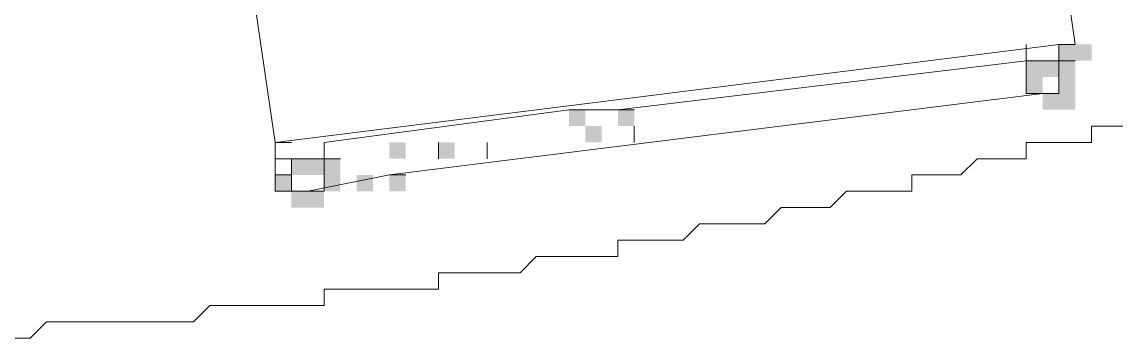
# Model space of a CAD drawing. Header units: millimetres. Extents: x 521 to 148073, y -17811 to 32040.
# Drawn here: x 142017 to 142582, y -16141 to -15978 of the extents above; entities that cross this region are included whole.
import ezdxf

# ---------------------------------------------------------------- set-up
doc = ezdxf.new("R2010")
doc.units = ezdxf.units.MM
doc.layers.add('PDF_Celobarevné výplně', color=7, linetype='Continuous')
doc.layers.add('PDF_Geometrie', color=7, linetype='Continuous', true_color=0xbdbdbd)

msp = doc.modelspace()

# ---------------------------------------------------------------- linework, layer by layer
at = {"layer": 'PDF_Celobarevné výplně', "lineweight": 18, "transparency": 33554559}
for points in [[(142552.54, -15989.48), (142552.54, -15997.92), (142560.97, -15989.48), (142560.97, -15997.92)], [(142560.97, -15989.48), (142560.97, -15997.92), (142569.41, -15989.48), (142569.41, -15997.92)], [(142535.67, -15997.92), (142535.67, -16006.35), (142544.11, -15997.92), (142544.11, -16006.35)], [(142544.11, -15997.92), (142544.11, -16006.35), (142552.54, -15997.92), (142552.54, -16006.35)], [(142544.11, -15997.92), (142544.11, -16006.35), (142552.54, -15997.92), (142552.54, -16006.35)], [(142552.54, -15997.92), (142552.54, -16006.35), (142560.97, -15997.92), (142560.97, -16006.35)], [(142552.54, -15997.92), (142552.54, -16006.35), (142560.97, -15997.92), (142560.97, -16006.35)], [(142535.67, -16006.35), (142535.67, -16014.78), (142544.11, -16006.35), (142544.11, -16014.78)], [(142552.54, -16006.35), (142552.54, -16014.78), (142560.97, -16006.35), (142560.97, -16014.78)], [(142552.54, -16006.35), (142552.54, -16014.78), (142560.97, -16006.35), (142560.97, -16014.78)], [(142544.11, -16014.78), (142544.11, -16023.22), (142552.54, -16014.78), (142552.54, -16023.22)], [(142544.11, -16014.78), (142544.11, -16023.22), (142552.54, -16014.78), (142552.54, -16023.22)], [(142552.54, -16014.78), (142552.54, -16023.22), (142560.97, -16014.78), (142560.97, -16023.22)], [(142299.54, -16023.22), (142299.54, -16031.65), (142307.97, -16023.22), (142307.97, -16031.65)], [(142324.84, -16023.22), (142324.84, -16031.65), (142333.27, -16023.22), (142333.27, -16031.65)], [(142307.97, -16031.65), (142307.97, -16040.08), (142316.41, -16031.65), (142316.41, -16040.08)], [(142206.77, -16040.08), (142206.77, -16048.52), (142215.21, -16040.08), (142215.21, -16048.52)], [(142232.07, -16040.08), (142232.07, -16048.52), (142240.51, -16040.08), (142240.51, -16048.52)], [(142232.07, -16040.08), (142232.07, -16048.52), (142240.51, -16040.08), (142240.51, -16048.52)], [(142156.17, -16048.52), (142156.17, -16056.95), (142164.61, -16048.52), (142164.61, -16056.95)], [(142164.61, -16048.52), (142164.61, -16056.95), (142173.04, -16048.52), (142173.04, -16056.95)], [(142164.61, -16048.52), (142164.61, -16056.95), (142173.04, -16048.52), (142173.04, -16056.95)], [(142173.04, -16048.52), (142173.04, -16056.95), (142181.47, -16048.52), (142181.47, -16056.95)], [(142147.74, -16056.95), (142147.74, -16065.38), (142156.17, -16056.95), (142156.17, -16065.38)], [(142173.04, -16056.95), (142173.04, -16065.38), (142181.47, -16056.95), (142181.47, -16065.38)], [(142189.91, -16056.95), (142189.91, -16065.38), (142198.34, -16056.95), (142198.34, -16065.38)], [(142206.77, -16056.95), (142206.77, -16065.38), (142215.21, -16056.95), (142215.21, -16065.38)], [(142156.17, -16065.38), (142156.17, -16073.82), (142164.61, -16065.38), (142164.61, -16073.82)], [(142156.17, -16065.38), (142156.17, -16073.82), (142164.61, -16065.38), (142164.61, -16073.82)], [(142164.61, -16065.38), (142164.61, -16073.82), (142173.04, -16065.38), (142173.04, -16073.82)], [(142164.61, -16065.38), (142164.61, -16073.82), (142173.04, -16065.38), (142173.04, -16073.82)], [(142164.61, -16065.38), (142164.61, -16073.82), (142173.04, -16065.38), (142173.04, -16073.82)], [(142164.61, -16065.38), (142164.61, -16073.82), (142173.04, -16065.38), (142173.04, -16073.82)]]:
    msp.add_solid(points, dxfattribs=at)
at = {"layer": 'PDF_Geometrie', "lineweight": 18}
for points in [[(142552.54, -15660.58), (142544.11, -15660.58), (142518.81, -15635.28), (142510.37, -15635.28), (142560.97, -15989.48), (142552.54, -15989.48), (142552.54, -15997.92), (142560.97, -15997.92)], [(142156.17, -16040.08), (142147.74, -16040.08), (142097.14, -15694.32), (142122.44, -15660.58), (142130.87, -15660.58)], [(142552.54, -15989.48), (142560.97, -15989.48), (142552.54, -15989.48), (142147.74, -16040.08), (142147.74, -16048.52), (142156.17, -16048.52)], [(142535.67, -15989.48), (142535.67, -15997.92), (142544.11, -15997.92), (142535.67, -15997.92), (142324.84, -16023.22)], [(142552.54, -15989.48), (142552.54, -15989.48)], [(142560.97, -15989.48), (142560.97, -15989.48)], [(142535.67, -15997.92), (142535.67, -15997.92)], [(142535.67, -15997.92), (142535.67, -15997.92)], [(142544.11, -15997.92), (142544.11, -15997.92)], [(142544.11, -15997.92), (142544.11, -15997.92)], [(142552.54, -15997.92), (142552.54, -15997.92)], [(142552.54, -15997.92), (142552.54, -15997.92)], [(142535.67, -16014.78), (142535.67, -16006.35)], [(142535.67, -16006.35), (142535.67, -16006.35)], [(142535.67, -16006.35), (142535.67, -16014.78)], [(142535.67, -16006.35), (142535.67, -16006.35)], [(142552.54, -16006.35), (142552.54, -16006.35)], [(142552.54, -16006.35), (142552.54, -16006.35)], [(142206.77, -16056.95), (142215.21, -16056.95), (142206.77, -16056.95), (142544.11, -16014.78), (142552.54, -16014.78)], [(142535.67, -16014.78), (142535.67, -16014.78)], [(142535.67, -16014.78), (142544.11, -16014.78)], [(142544.11, -16014.78), (142535.67, -16014.78)], [(142535.67, -16014.78), (142535.67, -16014.78)], [(142535.67, -16014.78), (142544.11, -16014.78)], [(142544.11, -16014.78), (142535.67, -16014.78)], [(142535.67, -16014.78), (142535.67, -16014.78)], [(142544.11, -16014.78), (142544.11, -16014.78)], [(142544.11, -16014.78), (142552.54, -16014.78)], [(142552.54, -16014.78), (142544.11, -16014.78)], [(142544.11, -16014.78), (142544.11, -16014.78)], [(142544.11, -16014.78), (142544.11, -16014.78)], [(142552.54, -16014.78), (142552.54, -16014.78)], [(142552.54, -16014.78), (142552.54, -16014.78)], [(142181.47, -16048.52), (142173.04, -16048.52), (142173.04, -16040.08), (142299.54, -16023.22), (142307.97, -16023.22)], [(142299.54, -16023.22), (142333.27, -16023.22)], [(142012.81, -16141.28), (142021.24, -16141.28), (142029.67, -16132.85), (142038.11, -16132.85), (142046.54, -16132.85), (142054.97, -16132.85), (142063.41, -16132.85), (142071.84, -16132.85), (142080.27, -16132.85), (142088.71, -16132.85), (142097.14, -16132.85), (142105.57, -16132.85), (142114.01, -16124.42), (142122.44, -16124.42), (142130.87, -16124.42), (142139.31, -16124.42), (142147.74, -16124.42), (142156.17, -16124.42), (142164.61, -16124.42), (142173.04, -16124.42), (142173.04, -16115.98), (142181.47, -16115.98), (142189.91, -16115.98), (142198.34, -16115.98), (142206.77, -16115.98), (142215.21, -16115.98), (142223.64, -16115.98), (142232.07, -16115.98), (142232.07, -16107.55), (142240.51, -16107.55), (142248.94, -16107.55), (142257.37, -16107.55), (142265.81, -16107.55), (142274.24, -16107.55), (142282.67, -16099.12), (142291.11, -16099.12), (142299.54, -16099.12), (142307.97, -16099.12), (142316.41, -16099.12), (142324.84, -16099.12), (142324.84, -16090.68), (142333.27, -16090.68), (142341.71, -16090.68), (142350.14, -16090.68), (142358.57, -16090.68), (142367.01, -16082.25), (142375.44, -16082.25), (142383.87, -16082.25), (142392.31, -16082.25), (142400.74, -16082.25), (142409.17, -16073.82), (142417.61, -16073.82), (142426.04, -16073.82), (142434.47, -16073.82), (142442.91, -16065.38), (142451.34, -16065.38), (142459.77, -16065.38), (142468.21, -16065.38), (142476.64, -16065.38), (142476.64, -16056.95), (142485.07, -16056.95), (142493.51, -16056.95), (142501.94, -16056.95), (142510.37, -16048.52), (142518.81, -16048.52), (142527.24, -16048.52), (142535.67, -16048.52), (142535.67, -16040.08), (142544.11, -16040.08), (142552.54, -16040.08), (142560.97, -16040.08), (142569.41, -16040.08), (142569.41, -16031.65), (142577.84, -16031.65), (142586.27, -16031.65), (142577.84, -16031.65), (142586.27, -16031.65)], [(142333.27, -16031.65), (142333.27, -16031.65)], [(142569.41, -16031.65), (142569.41, -16031.65)], [(142569.41, -16040.08), (142569.41, -16031.65)], [(142569.41, -16031.65), (142569.41, -16031.65)], [(142569.41, -16031.65), (142577.84, -16031.65)], [(142569.41, -16031.65), (142577.84, -16031.65)], [(142569.41, -16031.65), (142569.41, -16031.65)], [(142569.41, -16031.65), (142569.41, -16031.65)], [(142569.41, -16031.65), (142569.41, -16031.65)], [(142569.41, -16040.08), (142569.41, -16031.65)], [(142577.84, -16031.65), (142577.84, -16031.65)], [(142577.84, -16031.65), (142577.84, -16031.65)], [(142577.84, -16031.65), (142577.84, -16031.65)], [(142577.84, -16031.65), (142577.84, -16031.65)], [(142577.84, -16031.65), (142577.84, -16031.65)], [(142577.84, -16031.65), (142577.84, -16031.65)], [(142577.84, -16031.65), (142577.84, -16031.65)], [(142577.84, -16031.65), (142577.84, -16031.65)], [(142577.84, -16031.65), (142577.84, -16031.65)], [(142577.84, -16031.65), (142577.84, -16031.65)], [(142577.84, -16031.65), (142577.84, -16031.65)], [(142577.84, -16031.65), (142577.84, -16031.65)], [(142577.84, -16031.65), (142577.84, -16031.65)], [(142577.84, -16031.65), (142577.84, -16031.65)], [(142577.84, -16031.65), (142577.84, -16031.65)], [(142577.84, -16031.65), (142577.84, -16031.65)], [(142577.84, -16031.65), (142577.84, -16031.65)], [(142577.84, -16031.65), (142577.84, -16031.65)], [(142577.84, -16031.65), (142577.84, -16031.65)], [(142577.84, -16031.65), (142577.84, -16031.65)], [(142577.84, -16031.65), (142577.84, -16031.65)], [(142577.84, -16031.65), (142577.84, -16031.65)], [(142577.84, -16031.65), (142577.84, -16031.65)], [(142577.84, -16031.65), (142577.84, -16031.65)], [(142577.84, -16031.65), (142577.84, -16031.65)], [(142577.84, -16031.65), (142577.84, -16031.65)], [(142232.07, -16040.08), (142232.07, -16040.08)], [(142257.37, -16040.08), (142257.37, -16040.08)], [(142333.27, -16040.08), (142333.27, -16040.08)], [(142535.67, -16048.52), (142535.67, -16040.08)], [(142535.67, -16040.08), (142544.11, -16040.08)], [(142544.11, -16040.08), (142535.67, -16040.08)], [(142535.67, -16040.08), (142535.67, -16040.08)], [(142535.67, -16048.52), (142535.67, -16040.08)], [(142544.11, -16040.08), (142544.11, -16040.08)], [(142544.11, -16040.08), (142544.11, -16040.08)], [(142544.11, -16040.08), (142544.11, -16040.08)], [(142544.11, -16040.08), (142544.11, -16040.08)], [(142544.11, -16040.08), (142552.54, -16040.08)], [(142544.11, -16040.08), (142552.54, -16040.08)], [(142544.11, -16040.08), (142544.11, -16040.08)], [(142544.11, -16040.08), (142544.11, -16040.08)], [(142544.11, -16040.08), (142544.11, -16040.08)], [(142544.11, -16040.08), (142544.11, -16040.08)], [(142544.11, -16040.08), (142544.11, -16040.08)], [(142552.54, -16040.08), (142552.54, -16040.08)], [(142552.54, -16040.08), (142552.54, -16040.08)], [(142552.54, -16040.08), (142560.97, -16040.08)], [(142560.97, -16040.08), (142552.54, -16040.08)], [(142552.54, -16040.08), (142552.54, -16040.08)], [(142552.54, -16040.08), (142552.54, -16040.08)], [(142552.54, -16040.08), (142552.54, -16040.08)], [(142560.97, -16040.08), (142560.97, -16040.08)], [(142560.97, -16040.08), (142560.97, -16040.08)], [(142560.97, -16040.08), (142560.97, -16040.08)], [(142560.97, -16040.08), (142560.97, -16040.08)], [(142560.97, -16040.08), (142569.41, -16040.08)], [(142560.97, -16040.08), (142569.41, -16040.08)], [(142560.97, -16040.08), (142560.97, -16040.08)], [(142560.97, -16040.08), (142560.97, -16040.08)], [(142560.97, -16040.08), (142560.97, -16040.08)], [(142560.97, -16040.08), (142560.97, -16040.08)], [(142560.97, -16040.08), (142560.97, -16040.08)], [(142569.41, -16040.08), (142569.41, -16040.08)], [(142147.74, -16048.52), (142147.74, -16048.52)], [(142147.74, -16048.52), (142156.17, -16048.52)], [(142156.17, -16048.52), (142147.74, -16048.52)], [(142147.74, -16048.52), (142147.74, -16048.52)], [(142147.74, -16048.52), (142156.17, -16048.52)], [(142156.17, -16048.52), (142147.74, -16048.52)], [(142156.17, -16048.52), (142156.17, -16048.52)], [(142156.17, -16048.52), (142156.17, -16048.52)], [(142156.17, -16048.52), (142156.17, -16048.52)], [(142164.61, -16048.52), (142164.61, -16048.52)], [(142164.61, -16048.52), (142164.61, -16048.52)], [(142173.04, -16048.52), (142173.04, -16048.52)], [(142173.04, -16048.52), (142173.04, -16048.52)], [(142232.07, -16048.52), (142232.07, -16048.52)], [(142257.37, -16048.52), (142257.37, -16048.52)], [(142501.94, -16056.95), (142510.37, -16048.52)], [(142501.94, -16056.95), (142510.37, -16048.52)], [(142510.37, -16048.52), (142510.37, -16048.52)], [(142510.37, -16048.52), (142510.37, -16048.52)], [(142510.37, -16048.52), (142510.37, -16048.52)], [(142510.37, -16048.52), (142510.37, -16048.52)], [(142510.37, -16048.52), (142518.81, -16048.52)], [(142518.81, -16048.52), (142510.37, -16048.52)], [(142510.37, -16048.52), (142510.37, -16048.52)], [(142510.37, -16048.52), (142510.37, -16048.52)], [(142510.37, -16048.52), (142510.37, -16048.52)], [(142510.37, -16048.52), (142510.37, -16048.52)], [(142510.37, -16048.52), (142510.37, -16048.52)], [(142518.81, -16048.52), (142518.81, -16048.52)], [(142518.81, -16048.52), (142518.81, -16048.52)], [(142518.81, -16048.52), (142527.24, -16048.52)], [(142518.81, -16048.52), (142527.24, -16048.52)], [(142518.81, -16048.52), (142518.81, -16048.52)], [(142518.81, -16048.52), (142518.81, -16048.52)], [(142518.81, -16048.52), (142518.81, -16048.52)], [(142527.24, -16048.52), (142527.24, -16048.52)], [(142527.24, -16048.52), (142527.24, -16048.52)], [(142527.24, -16048.52), (142527.24, -16048.52)], [(142527.24, -16048.52), (142527.24, -16048.52)], [(142527.24, -16048.52), (142535.67, -16048.52)], [(142535.67, -16048.52), (142527.24, -16048.52)], [(142527.24, -16048.52), (142527.24, -16048.52)], [(142527.24, -16048.52), (142527.24, -16048.52)], [(142527.24, -16048.52), (142527.24, -16048.52)], [(142527.24, -16048.52), (142527.24, -16048.52)], [(142527.24, -16048.52), (142527.24, -16048.52)], [(142535.67, -16048.52), (142535.67, -16048.52)], [(142535.67, -16048.52), (142535.67, -16048.52)], [(142535.67, -16048.52), (142535.67, -16048.52)], [(142535.67, -16048.52), (142535.67, -16048.52)], [(142535.67, -16048.52), (142535.67, -16048.52)], [(142215.21, -16056.95), (142206.77, -16056.95), (142164.61, -16065.38), (142173.04, -16065.38), (142164.61, -16065.38), (142156.17, -16065.38), (142147.74, -16065.38), (142147.74, -16056.95), (142156.17, -16056.95), (142156.17, -16065.38), (142164.61, -16065.38)], [(142173.04, -16056.95), (142173.04, -16056.95)], [(142173.04, -16056.95), (142173.04, -16056.95)], [(142206.77, -16056.95), (142206.77, -16056.95)], [(142215.21, -16056.95), (142215.21, -16056.95)], [(142476.64, -16065.38), (142476.64, -16056.95)], [(142476.64, -16056.95), (142485.07, -16056.95)], [(142485.07, -16056.95), (142476.64, -16056.95)], [(142476.64, -16056.95), (142476.64, -16056.95)], [(142476.64, -16065.38), (142476.64, -16056.95)], [(142485.07, -16056.95), (142485.07, -16056.95)], [(142485.07, -16056.95), (142485.07, -16056.95)], [(142485.07, -16056.95), (142485.07, -16056.95)], [(142485.07, -16056.95), (142485.07, -16056.95)], [(142485.07, -16056.95), (142493.51, -16056.95)], [(142485.07, -16056.95), (142493.51, -16056.95)], [(142485.07, -16056.95), (142485.07, -16056.95)], [(142485.07, -16056.95), (142485.07, -16056.95)], [(142485.07, -16056.95), (142485.07, -16056.95)], [(142485.07, -16056.95), (142485.07, -16056.95)], [(142485.07, -16056.95), (142485.07, -16056.95)], [(142493.51, -16056.95), (142493.51, -16056.95)], [(142493.51, -16056.95), (142493.51, -16056.95)], [(142493.51, -16056.95), (142493.51, -16056.95)], [(142493.51, -16056.95), (142493.51, -16056.95)], [(142493.51, -16056.95), (142501.94, -16056.95)], [(142493.51, -16056.95), (142501.94, -16056.95)], [(142493.51, -16056.95), (142493.51, -16056.95)], [(142493.51, -16056.95), (142493.51, -16056.95)], [(142493.51, -16056.95), (142493.51, -16056.95)], [(142493.51, -16056.95), (142493.51, -16056.95)], [(142493.51, -16056.95), (142493.51, -16056.95)], [(142501.94, -16056.95), (142501.94, -16056.95)], [(142501.94, -16056.95), (142501.94, -16056.95)], [(142501.94, -16056.95), (142501.94, -16056.95)], [(142501.94, -16056.95), (142501.94, -16056.95)], [(142501.94, -16056.95), (142501.94, -16056.95)], [(142501.94, -16056.95), (142501.94, -16056.95)], [(142501.94, -16056.95), (142501.94, -16056.95)], [(142501.94, -16056.95), (142501.94, -16056.95)], [(142501.94, -16056.95), (142501.94, -16056.95)], [(142156.17, -16065.38), (142156.17, -16065.38)], [(142164.61, -16065.38), (142164.61, -16065.38)], [(142164.61, -16065.38), (142164.61, -16065.38)], [(142173.04, -16065.38), (142173.04, -16065.38)], [(142173.04, -16065.38), (142173.04, -16065.38)], [(142434.47, -16073.82), (142442.91, -16065.38)], [(142442.91, -16065.38), (142434.47, -16073.82)], [(142442.91, -16065.38), (142442.91, -16065.38)], [(142442.91, -16065.38), (142442.91, -16065.38)], [(142442.91, -16065.38), (142442.91, -16065.38)], [(142442.91, -16065.38), (142442.91, -16065.38)], [(142442.91, -16065.38), (142451.34, -16065.38)], [(142451.34, -16065.38), (142442.91, -16065.38)], [(142442.91, -16065.38), (142442.91, -16065.38)], [(142442.91, -16065.38), (142442.91, -16065.38)], [(142442.91, -16065.38), (142442.91, -16065.38)], [(142442.91, -16065.38), (142442.91, -16065.38)], [(142442.91, -16065.38), (142442.91, -16065.38)], [(142451.34, -16065.38), (142451.34, -16065.38)], [(142451.34, -16065.38), (142451.34, -16065.38)], [(142451.34, -16065.38), (142459.77, -16065.38)], [(142459.77, -16065.38), (142451.34, -16065.38)], [(142451.34, -16065.38), (142451.34, -16065.38)], [(142451.34, -16065.38), (142451.34, -16065.38)], [(142451.34, -16065.38), (142451.34, -16065.38)], [(142459.77, -16065.38), (142459.77, -16065.38)], [(142459.77, -16065.38), (142459.77, -16065.38)], [(142459.77, -16065.38), (142459.77, -16065.38)], [(142459.77, -16065.38), (142459.77, -16065.38)], [(142459.77, -16065.38), (142468.21, -16065.38)], [(142468.21, -16065.38), (142459.77, -16065.38)], [(142459.77, -16065.38), (142459.77, -16065.38)], [(142459.77, -16065.38), (142459.77, -16065.38)], [(142459.77, -16065.38), (142459.77, -16065.38)], [(142459.77, -16065.38), (142459.77, -16065.38)], [(142459.77, -16065.38), (142459.77, -16065.38)], [(142468.21, -16065.38), (142468.21, -16065.38)], [(142468.21, -16065.38), (142468.21, -16065.38)], [(142468.21, -16065.38), (142468.21, -16065.38)], [(142468.21, -16065.38), (142468.21, -16065.38)], [(142468.21, -16065.38), (142476.64, -16065.38)], [(142468.21, -16065.38), (142476.64, -16065.38)], [(142468.21, -16065.38), (142468.21, -16065.38)], [(142468.21, -16065.38), (142468.21, -16065.38)], [(142468.21, -16065.38), (142468.21, -16065.38)], [(142468.21, -16065.38), (142468.21, -16065.38)], [(142468.21, -16065.38), (142468.21, -16065.38)], [(142476.64, -16065.38), (142476.64, -16065.38)], [(142400.74, -16082.25), (142409.17, -16073.82)], [(142400.74, -16082.25), (142409.17, -16073.82)], [(142409.17, -16073.82), (142409.17, -16073.82)], [(142409.17, -16073.82), (142409.17, -16073.82)], [(142409.17, -16073.82), (142409.17, -16073.82)], [(142409.17, -16073.82), (142409.17, -16073.82)], [(142409.17, -16073.82), (142417.61, -16073.82)], [(142409.17, -16073.82), (142417.61, -16073.82)], [(142409.17, -16073.82), (142409.17, -16073.82)], [(142409.17, -16073.82), (142409.17, -16073.82)], [(142409.17, -16073.82), (142409.17, -16073.82)], [(142409.17, -16073.82), (142409.17, -16073.82)], [(142409.17, -16073.82), (142409.17, -16073.82)], [(142417.61, -16073.82), (142417.61, -16073.82)], [(142417.61, -16073.82), (142417.61, -16073.82)], [(142417.61, -16073.82), (142426.04, -16073.82)], [(142417.61, -16073.82), (142426.04, -16073.82)], [(142417.61, -16073.82), (142417.61, -16073.82)], [(142417.61, -16073.82), (142417.61, -16073.82)], [(142417.61, -16073.82), (142417.61, -16073.82)], [(142426.04, -16073.82), (142426.04, -16073.82)], [(142426.04, -16073.82), (142426.04, -16073.82)], [(142426.04, -16073.82), (142426.04, -16073.82)], [(142426.04, -16073.82), (142426.04, -16073.82)], [(142426.04, -16073.82), (142434.47, -16073.82)], [(142426.04, -16073.82), (142434.47, -16073.82)], [(142426.04, -16073.82), (142426.04, -16073.82)], [(142426.04, -16073.82), (142426.04, -16073.82)], [(142426.04, -16073.82), (142426.04, -16073.82)], [(142426.04, -16073.82), (142426.04, -16073.82)], [(142426.04, -16073.82), (142426.04, -16073.82)], [(142434.47, -16073.82), (142434.47, -16073.82)], [(142434.47, -16073.82), (142434.47, -16073.82)], [(142434.47, -16073.82), (142434.47, -16073.82)], [(142434.47, -16073.82), (142434.47, -16073.82)], [(142434.47, -16073.82), (142434.47, -16073.82)], [(142434.47, -16073.82), (142434.47, -16073.82)], [(142434.47, -16073.82), (142434.47, -16073.82)], [(142434.47, -16073.82), (142434.47, -16073.82)], [(142434.47, -16073.82), (142434.47, -16073.82)], [(142358.57, -16090.68), (142367.01, -16082.25)], [(142367.01, -16082.25), (142358.57, -16090.68)], [(142367.01, -16082.25), (142367.01, -16082.25)], [(142367.01, -16082.25), (142367.01, -16082.25)], [(142367.01, -16082.25), (142375.44, -16082.25)], [(142375.44, -16082.25), (142367.01, -16082.25)], [(142367.01, -16082.25), (142367.01, -16082.25)], [(142367.01, -16082.25), (142367.01, -16082.25)], [(142367.01, -16082.25), (142367.01, -16082.25)], [(142375.44, -16082.25), (142375.44, -16082.25)], [(142375.44, -16082.25), (142375.44, -16082.25)], [(142375.44, -16082.25), (142375.44, -16082.25)], [(142375.44, -16082.25), (142375.44, -16082.25)], [(142375.44, -16082.25), (142383.87, -16082.25)], [(142383.87, -16082.25), (142375.44, -16082.25)], [(142375.44, -16082.25), (142375.44, -16082.25)], [(142375.44, -16082.25), (142375.44, -16082.25)], [(142375.44, -16082.25), (142375.44, -16082.25)], [(142375.44, -16082.25), (142375.44, -16082.25)], [(142375.44, -16082.25), (142375.44, -16082.25)], [(142383.87, -16082.25), (142383.87, -16082.25)], [(142383.87, -16082.25), (142383.87, -16082.25)], [(142383.87, -16082.25), (142383.87, -16082.25)], [(142383.87, -16082.25), (142383.87, -16082.25)], [(142383.87, -16082.25), (142392.31, -16082.25)], [(142383.87, -16082.25), (142392.31, -16082.25)], [(142383.87, -16082.25), (142383.87, -16082.25)], [(142383.87, -16082.25), (142383.87, -16082.25)], [(142383.87, -16082.25), (142383.87, -16082.25)], [(142383.87, -16082.25), (142383.87, -16082.25)], [(142383.87, -16082.25), (142383.87, -16082.25)], [(142392.31, -16082.25), (142392.31, -16082.25)], [(142392.31, -16082.25), (142392.31, -16082.25)], [(142392.31, -16082.25), (142400.74, -16082.25)], [(142400.74, -16082.25), (142392.31, -16082.25)], [(142392.31, -16082.25), (142392.31, -16082.25)], [(142392.31, -16082.25), (142392.31, -16082.25)], [(142392.31, -16082.25), (142392.31, -16082.25)], [(142400.74, -16082.25), (142400.74, -16082.25)], [(142400.74, -16082.25), (142400.74, -16082.25)], [(142400.74, -16082.25), (142400.74, -16082.25)], [(142400.74, -16082.25), (142400.74, -16082.25)], [(142400.74, -16082.25), (142400.74, -16082.25)], [(142400.74, -16082.25), (142400.74, -16082.25)], [(142400.74, -16082.25), (142400.74, -16082.25)], [(142400.74, -16082.25), (142400.74, -16082.25)], [(142400.74, -16082.25), (142400.74, -16082.25)], [(142324.84, -16090.68), (142324.84, -16090.68)], [(142324.84, -16099.12), (142324.84, -16090.68)], [(142324.84, -16090.68), (142324.84, -16090.68)], [(142324.84, -16090.68), (142333.27, -16090.68)], [(142324.84, -16090.68), (142333.27, -16090.68)], [(142324.84, -16090.68), (142324.84, -16090.68)], [(142324.84, -16090.68), (142324.84, -16090.68)], [(142324.84, -16090.68), (142324.84, -16090.68)], [(142324.84, -16090.68), (142324.84, -16099.12)], [(142333.27, -16090.68), (142333.27, -16090.68)], [(142333.27, -16090.68), (142333.27, -16090.68)], [(142333.27, -16090.68), (142333.27, -16090.68)], [(142333.27, -16090.68), (142333.27, -16090.68)], [(142333.27, -16090.68), (142341.71, -16090.68)], [(142341.71, -16090.68), (142333.27, -16090.68)], [(142333.27, -16090.68), (142333.27, -16090.68)], [(142333.27, -16090.68), (142333.27, -16090.68)], [(142333.27, -16090.68), (142333.27, -16090.68)], [(142333.27, -16090.68), (142333.27, -16090.68)], [(142333.27, -16090.68), (142333.27, -16090.68)], [(142341.71, -16090.68), (142341.71, -16090.68)], [(142341.71, -16090.68), (142341.71, -16090.68)], [(142341.71, -16090.68), (142350.14, -16090.68)], [(142341.71, -16090.68), (142350.14, -16090.68)], [(142341.71, -16090.68), (142341.71, -16090.68)], [(142341.71, -16090.68), (142341.71, -16090.68)], [(142341.71, -16090.68), (142341.71, -16090.68)], [(142350.14, -16090.68), (142350.14, -16090.68)], [(142350.14, -16090.68), (142350.14, -16090.68)], [(142350.14, -16090.68), (142350.14, -16090.68)], [(142350.14, -16090.68), (142350.14, -16090.68)], [(142350.14, -16090.68), (142358.57, -16090.68)], [(142358.57, -16090.68), (142350.14, -16090.68)], [(142350.14, -16090.68), (142350.14, -16090.68)], [(142350.14, -16090.68), (142350.14, -16090.68)], [(142350.14, -16090.68), (142350.14, -16090.68)], [(142350.14, -16090.68), (142350.14, -16090.68)], [(142350.14, -16090.68), (142350.14, -16090.68)], [(142358.57, -16090.68), (142358.57, -16090.68)], [(142358.57, -16090.68), (142358.57, -16090.68)], [(142358.57, -16090.68), (142358.57, -16090.68)], [(142358.57, -16090.68), (142358.57, -16090.68)], [(142358.57, -16090.68), (142358.57, -16090.68)], [(142358.57, -16090.68), (142358.57, -16090.68)], [(142358.57, -16090.68), (142358.57, -16090.68)], [(142358.57, -16090.68), (142358.57, -16090.68)], [(142358.57, -16090.68), (142358.57, -16090.68)], [(142274.24, -16107.55), (142282.67, -16099.12)], [(142274.24, -16107.55), (142282.67, -16099.12)], [(142282.67, -16099.12), (142282.67, -16099.12)], [(142282.67, -16099.12), (142282.67, -16099.12)], [(142282.67, -16099.12), (142291.11, -16099.12)], [(142282.67, -16099.12), (142291.11, -16099.12)], [(142282.67, -16099.12), (142282.67, -16099.12)], [(142282.67, -16099.12), (142282.67, -16099.12)], [(142282.67, -16099.12), (142282.67, -16099.12)], [(142291.11, -16099.12), (142299.54, -16099.12)], [(142291.11, -16099.12), (142299.54, -16099.12)], [(142291.11, -16099.12), (142291.11, -16099.12)], [(142299.54, -16099.12), (142307.97, -16099.12)], [(142299.54, -16099.12), (142307.97, -16099.12)], [(142299.54, -16099.12), (142299.54, -16099.12)], [(142307.97, -16099.12), (142307.97, -16099.12)], [(142307.97, -16099.12), (142307.97, -16099.12)], [(142307.97, -16099.12), (142307.97, -16099.12)], [(142307.97, -16099.12), (142307.97, -16099.12)], [(142307.97, -16099.12), (142316.41, -16099.12)], [(142307.97, -16099.12), (142316.41, -16099.12)], [(142307.97, -16099.12), (142307.97, -16099.12)], [(142307.97, -16099.12), (142307.97, -16099.12)], [(142307.97, -16099.12), (142307.97, -16099.12)], [(142307.97, -16099.12), (142307.97, -16099.12)], [(142307.97, -16099.12), (142307.97, -16099.12)], [(142316.41, -16099.12), (142316.41, -16099.12)], [(142316.41, -16099.12), (142316.41, -16099.12)], [(142316.41, -16099.12), (142324.84, -16099.12)], [(142316.41, -16099.12), (142324.84, -16099.12)], [(142316.41, -16099.12), (142316.41, -16099.12)], [(142316.41, -16099.12), (142316.41, -16099.12)], [(142316.41, -16099.12), (142316.41, -16099.12)], [(142324.84, -16099.12), (142324.84, -16099.12)], [(142232.07, -16115.98), (142232.07, -16107.55)], [(142232.07, -16107.55), (142240.51, -16107.55)], [(142232.07, -16107.55), (142240.51, -16107.55)], [(142232.07, -16107.55), (142232.07, -16107.55)], [(142232.07, -16115.98), (142232.07, -16107.55)], [(142240.51, -16107.55), (142248.94, -16107.55)], [(142240.51, -16107.55), (142248.94, -16107.55)], [(142240.51, -16107.55), (142240.51, -16107.55)], [(142248.94, -16107.55), (142257.37, -16107.55)], [(142248.94, -16107.55), (142257.37, -16107.55)], [(142248.94, -16107.55), (142248.94, -16107.55)], [(142257.37, -16107.55), (142257.37, -16107.55)], [(142257.37, -16107.55), (142257.37, -16107.55)], [(142257.37, -16107.55), (142265.81, -16107.55)], [(142257.37, -16107.55), (142265.81, -16107.55)], [(142257.37, -16107.55), (142257.37, -16107.55)], [(142257.37, -16107.55), (142257.37, -16107.55)], [(142257.37, -16107.55), (142257.37, -16107.55)], [(142265.81, -16107.55), (142274.24, -16107.55)], [(142265.81, -16107.55), (142274.24, -16107.55)], [(142265.81, -16107.55), (142265.81, -16107.55)], [(142274.24, -16107.55), (142274.24, -16107.55)], [(142173.04, -16124.42), (142173.04, -16115.98)], [(142173.04, -16115.98), (142181.47, -16115.98)], [(142173.04, -16115.98), (142181.47, -16115.98)], [(142173.04, -16115.98), (142173.04, -16115.98)], [(142173.04, -16124.42), (142173.04, -16115.98)], [(142181.47, -16115.98), (142189.91, -16115.98)], [(142181.47, -16115.98), (142189.91, -16115.98)], [(142181.47, -16115.98), (142181.47, -16115.98)], [(142189.91, -16115.98), (142198.34, -16115.98)], [(142189.91, -16115.98), (142198.34, -16115.98)], [(142189.91, -16115.98), (142189.91, -16115.98)], [(142198.34, -16115.98), (142206.77, -16115.98)], [(142198.34, -16115.98), (142206.77, -16115.98)], [(142198.34, -16115.98), (142198.34, -16115.98)], [(142206.77, -16115.98), (142206.77, -16115.98)], [(142206.77, -16115.98), (142206.77, -16115.98)], [(142206.77, -16115.98), (142215.21, -16115.98)], [(142206.77, -16115.98), (142215.21, -16115.98)], [(142206.77, -16115.98), (142206.77, -16115.98)], [(142206.77, -16115.98), (142206.77, -16115.98)], [(142206.77, -16115.98), (142206.77, -16115.98)], [(142215.21, -16115.98), (142223.64, -16115.98)], [(142215.21, -16115.98), (142223.64, -16115.98)], [(142215.21, -16115.98), (142215.21, -16115.98)], [(142223.64, -16115.98), (142232.07, -16115.98)], [(142223.64, -16115.98), (142232.07, -16115.98)], [(142223.64, -16115.98), (142223.64, -16115.98)], [(142232.07, -16115.98), (142232.07, -16115.98)], [(142105.57, -16132.85), (142114.01, -16124.42)], [(142105.57, -16132.85), (142114.01, -16124.42)], [(142114.01, -16124.42), (142122.44, -16124.42)], [(142114.01, -16124.42), (142122.44, -16124.42)], [(142114.01, -16124.42), (142114.01, -16124.42)], [(142122.44, -16124.42), (142122.44, -16124.42)], [(142122.44, -16124.42), (142122.44, -16124.42)], [(142122.44, -16124.42), (142130.87, -16124.42)], [(142122.44, -16124.42), (142130.87, -16124.42)], [(142122.44, -16124.42), (142122.44, -16124.42)], [(142122.44, -16124.42), (142122.44, -16124.42)], [(142122.44, -16124.42), (142122.44, -16124.42)], [(142130.87, -16124.42), (142139.31, -16124.42)], [(142130.87, -16124.42), (142139.31, -16124.42)], [(142130.87, -16124.42), (142130.87, -16124.42)], [(142139.31, -16124.42), (142147.74, -16124.42)], [(142139.31, -16124.42), (142147.74, -16124.42)], [(142139.31, -16124.42), (142139.31, -16124.42)], [(142147.74, -16124.42), (142147.74, -16124.42)], [(142147.74, -16124.42), (142147.74, -16124.42)], [(142147.74, -16124.42), (142156.17, -16124.42)], [(142147.74, -16124.42), (142156.17, -16124.42)], [(142147.74, -16124.42), (142147.74, -16124.42)], [(142147.74, -16124.42), (142147.74, -16124.42)], [(142147.74, -16124.42), (142147.74, -16124.42)], [(142156.17, -16124.42), (142164.61, -16124.42)], [(142156.17, -16124.42), (142164.61, -16124.42)], [(142156.17, -16124.42), (142156.17, -16124.42)], [(142164.61, -16124.42), (142173.04, -16124.42)], [(142164.61, -16124.42), (142173.04, -16124.42)], [(142164.61, -16124.42), (142164.61, -16124.42)], [(142173.04, -16124.42), (142173.04, -16124.42)], [(142021.24, -16141.28), (142029.67, -16132.85)], [(142021.24, -16141.28), (142029.67, -16132.85)], [(142029.67, -16132.85), (142029.67, -16132.85)], [(142029.67, -16132.85), (142029.67, -16132.85)], [(142029.67, -16132.85), (142038.11, -16132.85)], [(142029.67, -16132.85), (142038.11, -16132.85)], [(142029.67, -16132.85), (142029.67, -16132.85)], [(142029.67, -16132.85), (142029.67, -16132.85)], [(142029.67, -16132.85), (142029.67, -16132.85)], [(142038.11, -16132.85), (142046.54, -16132.85)], [(142038.11, -16132.85), (142046.54, -16132.85)], [(142038.11, -16132.85), (142038.11, -16132.85)], [(142046.54, -16132.85), (142054.97, -16132.85)], [(142046.54, -16132.85), (142054.97, -16132.85)], [(142046.54, -16132.85), (142046.54, -16132.85)], [(142054.97, -16132.85), (142063.41, -16132.85)], [(142054.97, -16132.85), (142063.41, -16132.85)], [(142054.97, -16132.85), (142054.97, -16132.85)], [(142063.41, -16132.85), (142063.41, -16132.85)], [(142063.41, -16132.85), (142063.41, -16132.85)], [(142063.41, -16132.85), (142071.84, -16132.85)], [(142063.41, -16132.85), (142071.84, -16132.85)], [(142063.41, -16132.85), (142063.41, -16132.85)], [(142063.41, -16132.85), (142063.41, -16132.85)], [(142063.41, -16132.85), (142063.41, -16132.85)], [(142071.84, -16132.85), (142080.27, -16132.85)], [(142071.84, -16132.85), (142080.27, -16132.85)], [(142071.84, -16132.85), (142071.84, -16132.85)], [(142080.27, -16132.85), (142088.71, -16132.85)], [(142080.27, -16132.85), (142088.71, -16132.85)], [(142080.27, -16132.85), (142080.27, -16132.85)], [(142088.71, -16132.85), (142088.71, -16132.85)], [(142088.71, -16132.85), (142088.71, -16132.85)], [(142088.71, -16132.85), (142097.14, -16132.85)], [(142088.71, -16132.85), (142097.14, -16132.85)], [(142088.71, -16132.85), (142088.71, -16132.85)], [(142088.71, -16132.85), (142088.71, -16132.85)], [(142088.71, -16132.85), (142088.71, -16132.85)], [(142097.14, -16132.85), (142105.57, -16132.85)], [(142097.14, -16132.85), (142105.57, -16132.85)], [(142097.14, -16132.85), (142097.14, -16132.85)], [(142105.57, -16132.85), (142105.57, -16132.85)], [(142012.81, -16141.28), (142021.24, -16141.28)], [(142012.81, -16141.28), (142021.24, -16141.28)], [(142021.24, -16141.28), (142021.24, -16141.28)]]:
    msp.add_lwpolyline(points, dxfattribs=at)
for points in [[(142535.67, -16006.35), (142535.67, -15997.92)], [(142535.67, -15997.92), (142544.11, -15997.92)], [(142544.11, -15997.92), (142552.54, -15997.92)], [(142552.54, -16006.35), (142552.54, -15997.92)], [(142552.54, -16014.78), (142552.54, -16006.35)], [(142333.27, -16040.08), (142333.27, -16031.65)], [(142232.07, -16048.52), (142232.07, -16040.08)], [(142257.37, -16048.52), (142257.37, -16040.08)], [(142147.74, -16056.95), (142147.74, -16048.52), (142156.17, -16048.52), (142156.17, -16056.95)], [(142156.17, -16048.52), (142164.61, -16048.52)], [(142164.61, -16048.52), (142173.04, -16048.52)], [(142173.04, -16056.95), (142173.04, -16048.52)], [(142173.04, -16065.38), (142173.04, -16056.95)]]:
    msp.add_lwpolyline(points, close=True, dxfattribs=at)

doc.saveas('drawing.dxf')
